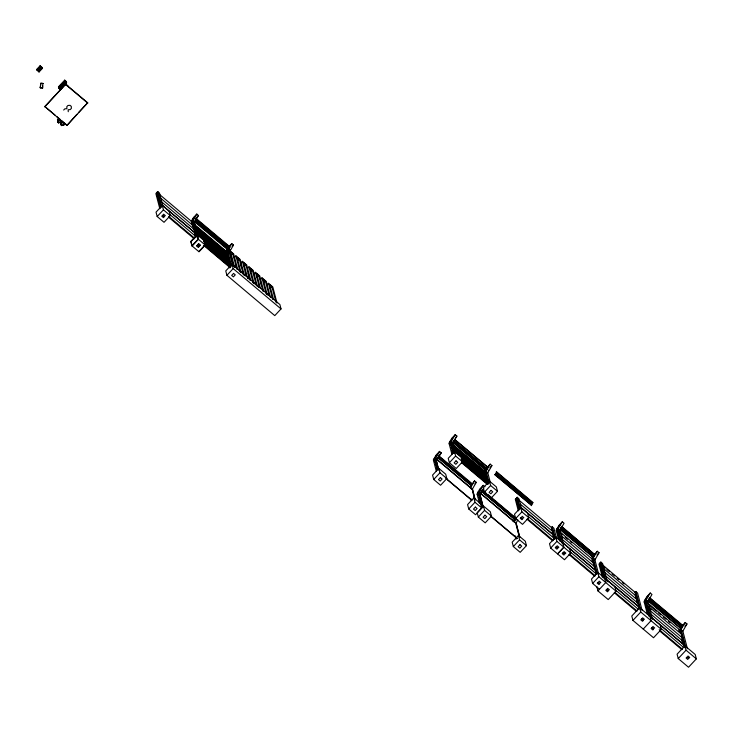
<?xml version="1.0" encoding="UTF-8"?>
<svg xmlns="http://www.w3.org/2000/svg" width="733" height="733" viewBox="0 0 733 733"><rect width="100%" height="100%" fill="white"/><g stroke="black" fill="none" stroke-linecap="round" stroke-linejoin="round"><path stroke-width="1.1" d="M195.454 219.845L228.723 247.809L228.137 248.533L228.623 247.836M228.329 258.291L228.797 257.824L228.348 258.236L196.004 230.941M229.475 262.671L229.942 262.203L229.493 262.616L204.15 241.221M229.85 264.127L230.309 263.642L229.869 264.082L204.534 242.687M437.445 458.482L437.17 458.959L437.326 458.473M450.456 443.621L449.622 442.063L449.008 443.144L451.94 454.423M452.82 442.219L452.655 442.365M487.683 467.407L487.326 467.755L487.757 467.196L454.451 439.406M470.375 487.088L470.714 486.501L470.174 486.996M471.072 485.567L437.766 457.639M471.924 484.101L471.667 484.476L472.272 483.78L438.81 455.798M478.768 491.596L478.951 491.486M514.676 519.596L479.822 489.8M479.758 489.965L515.849 519.972M485.796 475.222L486.263 474.755L485.805 475.167L453.47 447.881M486.776 468.9L486.749 468.781M487.317 481.068L487.766 480.582L487.326 481.013L461.112 458.885M494.702 474.672L531.599 505.33M532.066 504.286L495.444 473.179L532.369 503.965M496.443 471.685L533.065 502.618M531.288 505.669L531.59 505.321L494.848 474.379M532.845 502.93L496.223 471.97M593.235 557.382L560.058 529.006M594.436 554.799L595.04 554.157L594.564 554.56M594.701 554.643L561.414 526.596M681.745 627.283L682.093 627.072M681.965 626.962L681.708 627.155M40.288 87.942L40.819 83.26L43.119 83.489L40.819 83.26L40.214 87.667L42.587 88.171L42.853 83.672M42.587 85.651L42.587 88.171M38.501 68.224L37.493 69.58L38.785 68.517M37.594 70.002C39.848 70.625 39.124 67.683 37.438 69.287M40.123 66.419C37.163 70.478 42.285 65.283 39.692 68.407M39.884 69.305C36.366 72.585 41.442 70.753 39.518 69.204M41.396 67.317L40.498 69.333L41.515 67.977M227.514 253.471L227.203 253.966L227.661 253.444L194.282 225.462M227.587 255.313L228.027 254.882L227.615 255.258L195.244 228.027M230.263 249.586L229.85 249.98L230.336 249.577M228.733 259.702L229.163 259.262L228.76 259.638L196.389 232.407M471.328 485.319L470.888 485.842L471.346 485.319L438.004 457.282M485.942 470.412L486.208 469.935L452.921 441.889M482.296 489.992L482.057 490.395L515.556 518.185M488.517 470.43L488.581 470.091M486.95 479.547L487.39 479.116L486.978 479.492L461.607 458.162M593.134 557.208L593.318 556.943M593.162 557.089L559.765 529.373M560.543 528.007L594.069 555.852L560.827 527.65M647.688 600.611L681.003 628.767M682.643 625.606L682.551 626.046M682.542 625.845L649.337 597.835M229.145 261.095L229.548 260.728L229.145 261.095L196.765 233.864M230.281 265.474L230.684 265.108L230.281 265.474L204.91 244.144M486.19 470.055L485.878 470.155M487.757 467.315L454.405 439.186M485.457 473.646L485.86 473.28L485.457 473.646L453.086 446.415M486.217 476.569L486.63 476.193L486.217 476.569L453.846 449.338M480.445 488.627L480.738 488.554M486.602 478.026L487.005 477.659L486.602 478.026L455.101 451.537M487.738 482.406L488.151 482.039L487.738 482.406L462.367 461.075M515.922 517.865L515.326 518.414L515.684 517.855M594.096 555.806L593.657 556.21L594.096 555.577M595.031 558.39L594.811 558.848M191.954 222.035L191.625 220.761L193.338 217.747L196.783 214.063L198.496 215.511L193.677 223.483M196.591 236.374L192.66 221.284L196.783 214.063M226.726 251.401L226.213 250.97L225.599 252.051L229.722 267.875M232.737 265.108L229.383 252.216L233.506 245.005L231.784 243.558L227.661 250.778L225.791 252.784M434.77 460.297L433.982 458.812L433.359 459.893L436.3 471.172M435.237 459.802L434.394 458.088L436.108 455.083L439.553 451.4L441.266 452.838L437.143 460.058L435.429 458.611L439.553 451.4M434.495 459.243L434.907 458.519L434.394 458.088M450.887 443.053L450.035 441.339L451.757 438.334L455.193 434.651L456.906 436.098L452.792 443.309L455.23 452.701M455.193 434.651L451.07 441.862L449.192 443.877M469.826 486.831L474.553 480.894L476.267 482.332L472.144 489.552L470.43 488.105L474.553 480.894M485.42 473.051L484.623 471.557L484.009 472.638L486.95 483.917M485.887 472.547L485.035 470.833L486.758 467.828L490.194 464.145L491.916 465.592L487.793 472.803L490.24 482.195M485.145 471.988L485.558 471.264L485.035 470.833M490.194 464.145L486.08 471.356L484.201 473.371M484.925 486.776L483.212 485.338L479.767 489.021L478.053 492.026L478.567 492.457L477.018 493.831L479.455 503.186M483.212 485.338L479.089 492.549L477.21 494.555M483.899 488.581L480.802 493.996L479.089 492.549L482.735 506.558M513.054 521.52L514.777 518.515M514.09 522.043L516.151 518.433M517.874 519.88L515.812 523.49L519.166 536.373M560.076 540.377L556.75 529.18L556.136 530.261L558.573 539.616M560.589 541.595L557.162 528.456L558.885 525.451L562.33 521.768L564.043 523.215L559.92 530.426L563.567 544.445M557.272 529.611L557.685 528.896L557.162 528.456M562.33 521.768L557.501 529.739L558.015 530.17L556.329 530.994M557.96 530.188L558.372 529.473M596.433 574.324L592.172 557.95L593.886 554.945L597.331 551.262L599.044 552.709L594.921 559.92L598.577 573.939M592.273 559.105L592.685 558.39L592.172 557.95M597.331 551.262L592.502 559.233M649.181 616.151L644.683 600.419L644.069 601.5L647.395 614.281M649.42 616.306L645.095 599.695L646.818 596.689L650.253 593.006L651.967 594.454L647.844 601.665L652.416 619.193M645.196 600.849L645.608 600.135L645.095 599.695M650.253 593.006L645.425 600.978L649.649 615.647M679.07 630.994L679.683 629.913L679.958 630.966M684.714 646.9L680.096 629.189L681.818 626.184L685.254 622.5L686.977 623.948L682.854 631.159L687.417 648.687M680.197 630.343L680.609 629.62L680.096 629.189M685.254 622.5L680.435 630.472L681.433 632.762M486.254 470.073L485.768 470.476L452.627 442.256M480.546 488.59L480.821 488.545M195.326 235.916L195.684 235.614L195.317 236.136M438.81 456.146L438.728 456.238M680.939 628.511L681.415 628.117L681.159 628.621M681.186 628.502L647.981 600.245M194.612 232.92L194.612 233.186M437.949 457.603L437.958 457.227M36.65 69.452L40.095 65.759L42.322 67.647L42.496 68.297L39.051 71.981L36.65 69.452L39.051 71.981M36.824 70.102L40.26 66.419L40.095 65.759M64.696 80.154L58.438 86.851L58.796 88.235L60.344 89.536L66.602 82.838L66.236 81.455L64.696 80.154L65.054 81.537L66.602 82.838M59.089 86.806L61.086 84.671M58.796 88.235L65.054 81.537M61.948 85.395L59.95 87.529L60.308 88.913L62.974 86.063L62.607 84.68M63.285 85.734L65.943 82.884L65.585 81.5L62.919 84.341L63.285 85.734L62.424 85.01L65.081 82.16L65.943 82.884M44.786 106.487L65.613 84.194L87.676 102.785L66.95 125.444L44.786 106.487L54.975 115.063M44.887 106.844L65.613 84.194M63.679 110.042L64.816 108.832L66.905 108.686L66.804 106.697L67.949 105.479L70.029 105.332L71.275 106.386L71.376 108.374L70.24 109.593L68.151 109.739L68.251 111.718M64.568 124.335L63.514 122.869L64.568 124.335L63.634 125.334L62.763 124.61L61.829 125.609L60.802 124.747L61.737 123.74L59.675 122.008L58.741 123.007L57.715 122.136L58.649 121.137L57.44 119.543L58.374 118.544L59.584 120.13L58.374 118.544M57.632 120.276L58.567 119.268M57.715 122.136L57.522 121.412L58.457 120.404L57.44 119.543M60.17 121.852L61.545 123.007L60.61 124.014L60.802 124.747M64.385 123.602L63.441 124.61L63.634 125.334M66.95 125.444L76.883 114.348M78.422 112.69L87.676 102.785M160.738 207.265L156.569 192.816L155.872 193.576L159.803 208.667M160.976 207.412L157.045 192.321L157.751 191.56L159.464 193.008L162.836 205.946M157.091 193.255L157.558 192.752L157.045 192.321M157.174 216.528L163.432 209.83L162.286 205.451L156.028 212.149L157.174 216.528L164.036 222.31L170.294 215.612L169.149 211.232M191.414 222.621L192.752 221.054L194.465 222.502L198.112 236.512M195.748 218.461L198.496 215.511M193.759 223.253L194.465 222.502M191.899 245.793L198.157 239.095L197.021 234.716L190.763 241.414L191.899 245.793L199.037 251.804L205.295 245.106L204.159 240.726M198.762 251.575L205.02 244.877L203.884 240.497M231.784 243.558L228.348 247.241L226.625 250.246L227.477 251.96M232.123 246.48L233.506 245.005M231.509 254.864L232.764 253.526L230.529 251.648L234.606 267.279M234.029 257.851L235.907 255.835L240.195 259.455L244.382 275.516M232.022 264.21L225.764 270.908L226.909 275.287L274.774 315.621L281.032 308.923L279.896 304.543L232.022 264.21L233.158 268.59L281.032 308.923M238.033 260.362L239.279 259.024L237.052 257.146L241.12 272.768M226.909 275.287L233.158 268.59M240.552 263.339L242.431 261.333L246.719 264.943L250.622 279.942M247.644 278.265L243.576 262.634L245.802 264.512L243.869 266.308M247.699 268.168L248.945 266.821L253.242 270.44L257.42 286.502M254.159 283.763L250.09 268.131L252.326 270.01L250.393 271.796M254.214 273.656L255.469 272.319L259.757 275.938L263.66 290.928M260.407 288.206L256.614 273.629L258.841 275.507L256.907 277.294M260.114 279.823L261.993 277.816L266.281 281.426L270.468 297.497M263.486 283.011L265.364 280.996L263.129 279.117L267.206 294.748M266.629 285.32L268.507 283.305L272.795 286.924L276.982 302.986L275.956 302.115L271.879 286.493L269.652 284.615L273.455 299.201M270.01 288.5L271.879 286.493M433.551 460.617L435.429 458.611L438.178 469.157M438.572 469.917L435.741 458.272L472.464 489.213L475.176 499.649M439.204 455.056L441.266 452.838M455.532 437.574L456.906 436.098M438.838 468.387L432.58 475.085L433.716 479.474L440.579 485.255L446.837 478.557L445.701 474.178L438.838 468.387L439.974 472.776L446.837 478.557M488.151 479.913L454.478 451.647L448.22 458.345L449.366 462.725L456.228 468.506L462.486 461.808L461.341 457.429M433.716 479.474L439.974 472.776M449.366 462.725L455.624 456.027L454.478 451.647M474.892 483.807L476.267 482.332M489.846 467.801L491.916 465.592M475.021 499.814L472.464 489.213M473.839 497.881L467.581 504.579L468.717 508.968L475.589 514.749L481.838 508.051L480.701 503.663L473.839 497.881L474.975 502.27L481.838 508.051M489.479 481.141L483.221 487.839L484.366 492.219L491.229 498L497.487 491.302L496.342 486.923L489.479 481.141L490.624 485.521L497.487 491.302M482.882 506.338L479.4 492.21L516.124 523.151L519.761 537.115M468.717 508.968L474.975 502.27M484.366 492.219L490.624 485.521M483.45 505.981L477.192 512.679L478.328 517.058L485.191 522.84L491.449 516.142L490.313 511.762L483.45 505.981L484.586 510.36L491.449 516.142M478.328 517.058L484.586 510.36M519.266 509.499L516.005 498.522L515.299 499.274L518.323 510.874M519.221 508.565L516.472 498.019L517.177 497.267L518.891 498.715L521.365 508.207M516.518 498.953L516.985 498.449L516.472 498.019M515.656 518.579L521.914 511.881L520.769 507.502L514.511 514.2L515.656 518.579L522.519 524.361L528.777 517.663L527.632 513.283M519.605 537.28L516.124 523.151M518.451 535.475L512.193 542.173L513.329 546.552L520.192 552.334L526.45 545.636L525.314 541.256L518.451 535.475L519.587 539.855L526.45 545.636M513.329 546.552L519.587 539.855M556.64 538.755L553.901 528.2L552.178 526.761L551.473 527.513L554.496 539.112M555.77 536.996L549.512 543.694L550.657 548.073L557.52 553.855L563.778 547.157L556.915 541.375L555.77 536.996L595.892 570.686M550.657 548.073L556.915 541.375M562.632 542.777L563.888 547.249L557.63 553.956L564.492 559.737L570.75 553.039L569.614 548.65M596.983 554.918L599.044 552.709M603.882 577.98L599.658 563.31L598.953 564.062L602.379 577.21M604.129 578.145L600.135 562.807L600.831 562.055L602.553 563.503L607.116 581.022M600.18 563.741L600.648 563.237L600.135 562.807M601.848 564.254L602.553 563.503M606.851 579.867L639.451 607.336L597.752 572.363L591.494 579.061L592.63 583.441L599.493 589.231M592.63 583.441L598.888 576.743L597.752 572.363M614.905 586.821L616.05 591.201L608.225 599.576L597.936 590.899L605.751 582.533L604.615 578.145M639.414 608.729L635.135 592.301L635.841 591.549L637.554 592.997L642.117 610.516M644.252 602.233L645.947 601.408M684.769 645.581L639.616 607.639L631.791 616.013L632.936 620.393L653.524 637.747L661.349 629.372L660.204 624.992M632.936 620.393L640.761 612.018L639.616 607.639M648.082 609.865L648.531 609.288M643.226 629.07L651.051 620.695L649.914 616.316M684.906 626.156L686.977 623.948M684.915 645.81L677.09 654.184L678.236 658.564L688.525 667.241L696.35 658.866L695.205 654.487L684.915 645.81L686.051 650.189L696.35 658.866M678.236 658.564L686.051 650.189M227.01 252.399L227.267 251.96L226.827 252.5L194.483 225.104M228.275 256.394L227.963 256.889L228.403 256.339L195.042 228.384M486.822 468.68L486.721 469.056M478.438 494.179C478.933 493.034 478.063 495.178 477.916 493.804L477.641 492.741M594.738 554.615L561.533 526.303M227.844 249.193L227.358 249.898L227.945 249.174L194.657 221.128M229.356 260.829L197.058 233.506M485.677 473.371L452.508 445.316M486.822 477.76L454.524 450.438M681.882 627.228L648.485 599.246M229.456 246.453L228.916 247.177L229.521 246.48L196.16 218.48M227.899 254.937L195.537 227.661M229.035 259.317L195.803 231.307M230.18 263.697L203.948 241.588M471.86 484.311L438.636 456.228M486.501 476.248L453.269 448.239M682.872 625.414L649.465 597.542M38.574 68.92L38.4 68.261M228.714 257.824L196.297 230.583M682.002 626.944L648.76 598.888M40.214 87.667L42.514 87.896M68.004 85.935L65.943 84.194L66.3 85.587M65.704 84.561L87.768 103.151M40.26 66.419L42.496 68.297M62.974 86.063L62.113 85.34L59.455 88.189L60.308 88.913M195.867 218.846L229.997 247.598M195.088 220.202L229.218 248.954M647.844 601.665L646.13 600.217L650.693 617.745M682.854 631.159L681.131 629.711L685.703 647.239M229.392 250.347L233.68 253.957L237.584 268.956M635.135 592.301L636.601 596.387M602.205 564.612L635.667 592.805M647.505 602.783L680.966 630.976M194.309 221.558L228.439 250.32M601.738 565.116L605.174 568.011M606.887 569.459L609.462 571.621M612.037 573.792L614.611 575.964M617.186 578.126L618.899 579.574M622.326 582.469L624.049 583.908M649.612 605.458L656.475 611.24M658.188 612.678L660.763 614.85M663.338 617.021L665.912 619.193M668.487 621.355L670.2 622.803M678.776 630.032L680.499 631.48M453.7 440.533L486.987 468.579M559.92 530.426L558.207 528.988L561.854 542.997M594.921 559.92L593.208 558.473L597.138 573.572M192.66 221.284L194.373 222.731M229.383 252.216L227.661 250.778L231.591 265.868M453.406 440.89L486.694 468.937M191.625 220.761L192.138 221.192L191.725 221.916L191.212 221.476M159.125 194.126L192.577 222.319M559.581 531.544L593.034 559.737L596.387 572.601M604.001 568.918L636.62 596.46M649.301 607.08L681.919 634.622M194.776 224.738L228.027 252.757M559.966 532.772L562.541 534.934M565.116 537.106L567.69 539.277M570.265 541.449L571.978 542.887M647.129 606.209L651.417 609.829M452.792 443.309L451.07 441.862L454.094 453.47M487.793 472.803L486.08 471.356L489.094 482.965M450.035 441.339L450.548 441.779L450.135 442.494L449.622 442.063M195.738 227.303L227.248 253.847M160.051 197.699L193.53 225.966M453.003 444.592L485.374 471.878M518.552 499.824L552.013 528.017L553.644 534.275M561.368 535.85L593.987 563.384M604.093 571.841L637.573 600.107M649.392 610.012L682.863 638.278M452.71 444.958L485.961 472.977M560.919 536.419L562.632 537.866M196.499 230.226L228.009 256.77M453.764 447.515L486.135 474.801M161.003 201.355L194.483 229.621L196.215 236.255M520.338 504.13L552.957 531.672M561.46 538.773L594.939 567.04M605.046 575.497L638.516 603.763M650.336 613.668L683.816 641.925M681.635 640.981L683.348 642.429M161.956 205.002L195.418 233.195M520.43 507.053L553.891 535.246M562.413 542.429L595.874 570.622M651.289 617.314L684.75 645.507M56.67 116.492L60.069 119.351M61.764 120.78L66.859 125.077M161.975 205.075L195.436 233.268M196.563 234.23L229.823 262.249M520.457 507.126L553.91 535.319M233.809 266.161L235.54 267.618M239.013 270.55L240.754 272.007M243.356 274.206L245.097 275.672M247.699 277.862L249.44 279.328M252.912 282.251L254.644 283.717M257.246 285.907L258.987 287.373M266.803 293.96L268.535 295.417M61.114 120.844L62.672 122.732L60.427 120.267M606.402 580.444L608.115 581.892M461.405 458.519L487.656 480.637M204.324 243.044L230.583 265.172M461.79 459.985L488.911 482.836M169.772 214.439L196.38 236.924M528.246 516.49L554.863 538.975M570.228 551.857L596.836 574.342M615.528 590.028L638.709 609.618M660.818 628.199L684.008 647.789M163.432 209.83L170.294 215.612M198.157 239.095L230.959 266.629M455.624 456.027L488.416 483.56M521.914 511.881L528.777 517.663M563.888 547.249L570.75 553.039M598.888 576.743L616.05 591.201M640.761 612.018L661.349 629.372M205.295 245.61L230.666 266.986M461.872 461.799L488.132 483.927M57.522 121.412L58.741 123.007M204.214 245.234L230.464 267.353M461.671 462.166L487.921 484.284M203.921 245.592L230.171 267.71M461.378 462.523L486.758 483.908M169.002 216.647L194.74 238.335M527.485 518.698L553.223 540.386M569.459 554.066L595.196 575.753M614.758 592.237L637.069 611.029M659.196 629.674L682.359 649.191M168.535 217.151L194.272 238.83M527.018 519.202L552.755 540.881M568.991 554.569L594.729 576.257M614.291 592.731L636.592 611.533M659.59 630.902L681.892 649.695M200.274 245.363L198.561 243.915L196.682 245.931L198.396 247.378L200.366 245.143L198.643 243.695L197.947 244.446L198.46 244.877L196.765 245.702L198.487 247.149M199.66 245.894L199.147 245.463L198.67 245.958L199.193 246.398M482.451 489.901L485.952 492.842M487.702 494.317L515.675 517.892M479.245 492.384L515.968 523.316M435.585 458.446L472.309 489.378M445.664 478.035L471.896 500.135M491.156 516.362L517.379 538.462M446.388 478.942L471.74 500.3M490.991 516.527L517.223 538.627M40.251 68.545L40.81 69.351M681.8 634.192L684.943 646.24M681.388 636.446L682.249 639.735M682.817 641.925L683.669 645.214M644.683 600.419L648.668 615.72M635.841 591.549L640.404 609.077M636.849 597.349L639.643 608.069M635.236 594.994L636.088 598.284M636.665 600.474L637.518 603.754M600.831 562.055L605.403 579.583M600.932 564.337L604.359 577.485M602.004 568.707L604.432 578.035M599.658 563.31L603.369 577.549M592.035 559.728L592.878 562.962M596.79 586.519L597.936 590.899M557.685 528.896L560.259 538.792M556.75 529.18L559.838 541.018M552.178 526.761L555.202 538.361M554.148 536.217L554.615 538.004M552.38 533.285L553.204 536.455M517.177 497.267L520.201 508.867M516.985 498.449L517.81 501.619M518.359 503.727L519.459 507.942M516.005 498.522L519.028 510.122M515.308 535.905L516.142 539.14M484.623 471.557L484.898 472.611M479.4 492.21L483.322 507.245M478.567 492.457L478.896 493.74L478.053 492.026M472.419 490.597L474.865 499.979M470.751 498.55L471.301 500.657M435.741 458.272L438.728 469.752M433.982 458.812L434.257 459.866M268.507 283.305L272.694 299.376M265.364 280.996L269.167 295.582M261.993 277.816L266.171 293.878M260.673 281.967L261.507 285.174M258.841 275.507L262.918 291.129M255.469 272.319L259.372 287.318M252.326 270.01L256.394 285.641M248.945 266.821L253.132 282.892M248.185 273.116L249.028 276.332M245.802 264.512L249.871 280.143M245.28 271.732L246.096 274.857M242.431 261.333L246.334 276.323M240.827 264.411L241.67 267.627M239.279 259.024L243.356 274.646M235.907 255.835L240.094 271.906M235.705 264.274L236.539 267.49M232.764 253.526L236.832 269.158M232.782 262.835L233.598 265.96M229.667 251.419L233.296 265.337M226.213 250.97L226.488 252.033M194.657 223.803L198.011 236.686M192.752 221.054L196.682 236.145M192.843 223.318L193.961 227.633M192.046 221.806L195.977 236.906M191.579 222.31L192.697 226.625M157.751 191.56L161.681 206.651M157.558 192.752L160.087 202.455M157.778 193.833L158.722 197.479M156.569 192.816L160.509 207.915M59.978 88.152L60.344 89.536M61.545 123.007L61.737 123.74M61.636 124.876L61.829 125.609M58.457 120.404L58.649 121.137M41.598 67.665L41.772 68.316M40.278 68.389L40.443 69.049M39.875 69.507L40.049 70.157M39.161 67.445L39.335 68.105M38.767 68.563L38.931 69.223M39.087 71.193L38.556 70.231L38.73 70.89M37.804 69.598L37.969 70.249M191.808 222.951L192.257 222.466L191.808 222.951M192.339 220.331L192.962 219.708L192.339 220.331M192.568 225.874L193.017 225.388L192.568 225.874M193.118 218.965L193.723 218.315L193.118 218.965M193.329 228.797L193.778 228.311L193.329 228.797M193.897 217.609L194.502 216.959L193.897 217.609M194.089 231.72L194.557 231.252L194.108 231.665M194.85 234.633L195.308 234.157L194.85 234.633M434.761 461.011L435.219 460.526L434.779 460.965M435.109 457.658L435.714 457.007L435.109 457.658M435.145 462.477L435.594 461.992L435.145 462.477M435.521 463.934L435.979 463.448L435.521 463.934M435.888 456.293L436.492 455.651L435.888 456.293M435.906 465.391L436.355 464.905L435.924 465.345M436.291 466.857L436.74 466.371L436.3 466.802M436.657 454.936L437.262 454.286L436.685 454.863M436.666 468.314L437.134 467.846L436.685 468.268M437.051 469.78L437.5 469.294L437.051 469.78M450.41 444.271L450.877 443.804L450.429 444.216M450.749 440.909L451.354 440.267L450.749 440.909M450.786 445.728L451.244 445.243L450.786 445.728M451.171 447.185L451.62 446.699L451.171 447.185M451.528 439.553L452.151 438.93L451.528 439.553M451.546 448.651L452.023 448.184L451.565 448.596M451.931 450.108L452.38 449.622L451.949 450.062M452.307 438.187L452.912 437.546L452.307 438.187M452.307 451.574L452.765 451.088L452.307 451.574M452.692 453.031L453.159 452.563L452.692 453.031M478.612 495.682L479.07 495.196L478.612 495.682M478.997 497.139L479.446 496.653L478.997 497.139M479.373 498.605L479.849 498.138L479.391 498.55M479.758 500.062L480.207 499.576L479.776 500.007M480.133 501.528L480.591 501.042L480.133 501.528M480.518 502.985L480.967 502.499L480.518 502.985M480.894 504.441L481.352 503.956L480.912 504.396M481.279 505.907L481.728 505.422L481.297 505.852M481.654 507.364L482.112 506.879L481.654 507.364M513.769 521.09L514.374 520.439L513.769 521.09M514.548 519.724L515.152 519.083L514.548 519.724M557.877 528.026L558.482 527.384L557.905 527.962M558.656 526.67L559.261 526.019L558.683 526.596M559.435 525.304L560.058 524.691L559.435 525.304M645.81 599.264L646.414 598.623L645.828 599.2M646.588 597.908L647.212 597.285L646.607 597.835M647.367 596.543L647.99 595.929L647.367 596.543M162.469 215.456L161.764 216.208L163.486 217.655L164.183 216.904L163.67 216.473L165.356 215.649L163.642 214.201L162.937 214.952L163.45 215.392L162.983 215.887L162.469 215.456M197.296 234.945L191.038 241.643L192.174 246.022L198.432 239.325L197.296 234.945M233.561 273.409L231.683 275.425L233.396 276.863L235.275 274.857L233.561 273.409M440.377 477.595L438.499 479.611L440.212 481.05L442.091 479.043L440.377 477.595M456.018 460.855L454.139 462.862L455.853 464.31L457.731 462.294L456.018 460.855M475.378 507.089L473.5 509.096L475.213 510.544L477.091 508.537L475.378 507.089M491.018 490.35L489.14 492.356L490.863 493.804L492.741 491.788L491.018 490.35M484.989 515.189L483.111 517.196L484.825 518.643L486.703 516.637L484.989 515.189M520.952 517.507L520.247 518.258L521.96 519.706L522.666 518.955L522.153 518.524L523.838 517.7L522.125 516.252L521.465 517.938L520.952 517.507M519.99 544.683L518.112 546.69L519.825 548.137L521.704 546.122L519.99 544.683M555.953 547.001L555.248 547.753L556.961 549.2L557.621 547.514L558.134 547.945L558.839 547.194L557.126 545.746L556.466 547.432L555.953 547.001M562.926 552.874L562.22 553.635L563.943 555.073L564.593 553.388L565.116 553.818L565.812 553.067L564.098 551.619L563.393 552.38L563.915 552.81L563.439 553.314L562.926 552.874M597.926 582.369L597.23 583.12L598.943 584.567L599.649 583.816L599.127 583.386L600.822 582.561L599.099 581.113L598.449 582.808L597.926 582.369M606.512 589.598L605.806 590.349L607.52 591.797L608.225 591.045L607.712 590.615L609.398 589.79L607.684 588.342L606.979 589.094L607.492 589.534L607.025 590.028L606.512 589.598M641.512 619.092L640.807 619.843L642.52 621.291L643.226 620.539L642.713 620.1L644.399 619.284L642.685 617.837L641.98 618.588L642.493 619.028L642.026 619.522L641.512 619.092M651.811 627.769L651.106 628.52L652.819 629.968L653.524 629.216L653.011 628.777L654.697 627.952L652.984 626.513L652.278 627.265L652.791 627.695L652.324 628.199L651.811 627.769M686.812 657.263L686.106 658.014L687.82 659.462L688.479 657.767L688.993 658.207L689.698 657.446L687.985 656.008L687.325 657.693L686.812 657.263"/></g></svg>
